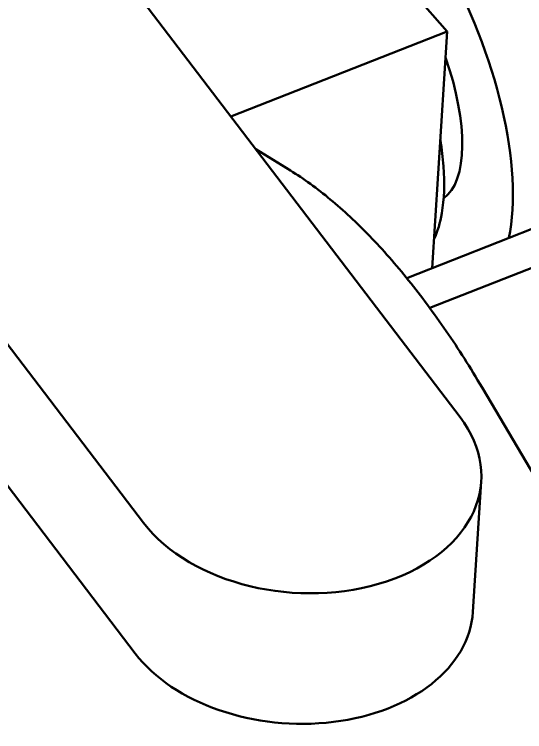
# Model space of a CAD drawing. Header units: millimetres. Extents: x -1259 to 2100, y -2965 to 1485.
# Drawn here: x 514.51 to 541.12, y 338.33 to 375.78 of the extents above; entities that cross this region are included whole.
import ezdxf

# ---------------------------------------------------------------- set-up
doc = ezdxf.new("R2010")
doc.units = ezdxf.units.MM
doc.header["$LTSCALE"] = 5
doc.layers.add('Visible (ISO)', color=7, linetype='Continuous', lineweight=50)

msp = doc.modelspace()

# ---------------------------------------------------------------- linework, layer by layer
at = {"layer": 'Visible (ISO)'}
for p, q in [((536.17, 360.456), (632.555, 398.309)), ((534.97, 362.011), (620.922, 395.767)), ((537.083, 374.878), (522.262, 391.761)), ((537.751, 354.748), (511.197, 389.636)), ((494.69, 384.114), (521.245, 349.226)), ((525.802, 370.448), (537.083, 374.878)), ((537.083, 374.878), (536.3, 362.534)), ((527.105, 368.735), (528.908, 367.622)), ((538.898, 356.303), (547.297, 342.064)), ((512.551, 353.264), (520.812, 342.41)), ((538.422, 344.577), (538.854, 351.393))]:
    msp.add_line(p, q, dxfattribs=at)
for centre, major_axis, ratio, start_param, end_param in [((542.382, 376.355), (-4.569, 11.635), 0.41082, 3.693932, 6.283185), ((533.896, 373.022), (-4.569, 11.635), 0.41082, 3.693932, 6.405771), ((533.896, 373.022), (2.742, -6.981), 0.41082, 0.094935, 1.481532), ((529.498, 351.987), (9.356, -0.593), 0.685053, 3.677239, 6.818831), ((529.066, 345.171), (9.356, -0.593), 0.685053, 3.677239, 6.283185)]:
    msp.add_ellipse(centre, major_axis=major_axis, ratio=ratio, start_param=start_param, end_param=end_param, dxfattribs=at)
for points, knots in [([(536.724, 369.218), (536.801, 368.746), (536.856, 368.286), (536.954, 366.942), (536.927, 366.114), (536.716, 364.891), (536.582, 364.44), (536.397, 364.052)], [2.7773118, 2.7773118, 2.7773118, 2.7773118, 2.9386051, 2.9386051, 3.2665928, 3.2665928, 3.4965503, 3.4965503, 3.4965503, 3.4965503]), ([(528.908, 367.622), (529.602, 367.194), (530.295, 366.69), (531.675, 365.544), (532.363, 364.901), (533.728, 363.487), (534.404, 362.716), (535.735, 361.061), (536.39, 360.176), (537.67, 358.309), (538.294, 357.326), (538.898, 356.303)], [1.2217305, 1.2217305, 1.2217305, 1.2217305, 1.3613568, 1.3613568, 1.5009832, 1.5009832, 1.6406095, 1.6406095, 1.7802358, 1.7802358, 1.9198622, 1.9198622, 1.9198622, 1.9198622])]:
    msp.add_open_spline(points, degree=3, knots=knots, dxfattribs=at)

doc.saveas('drawing.dxf')
